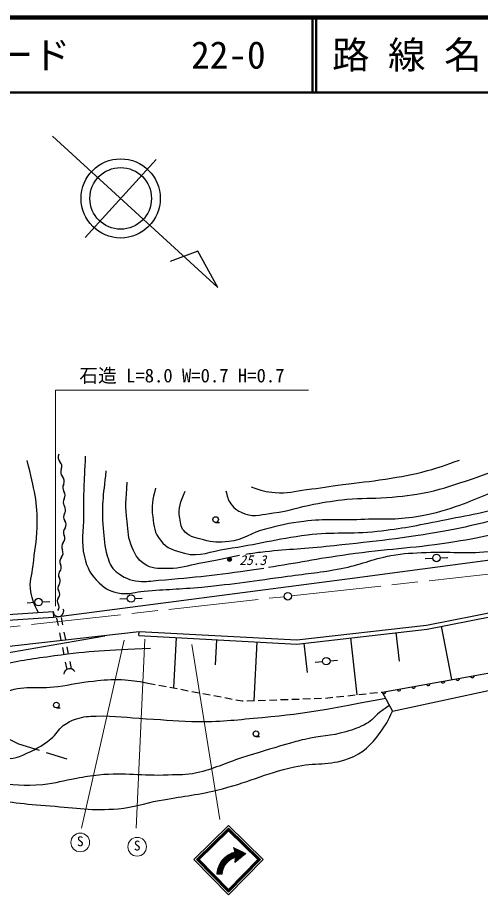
# Model space of a CAD drawing. Units: millimetres, scale not verified. Extents: x 40000 to 680000, y 20000 to 380000.
# Drawn here: x 138302 to 200232, y 262916 to 380000 of the extents above; entities that cross this region are included whole.
import ezdxf
from ezdxf.enums import TextEntityAlignment as Align

# ---------------------------------------------------------------- set-up
doc = ezdxf.new("R2010")
doc.units = ezdxf.units.MM
doc.header["$LTSCALE"] = 1000
doc.header["$PDMODE"] = 32
doc.header["$PDSIZE"] = 500
doc.linetypes.add('CHAIN', pattern=[18.5, 12, -1.5, 3.5, -1.5])
for name, color, linetype, lineweight in [('M-BGD', 7, 'Continuous', 25), ('M-BMK', 2, 'CHAIN', 13), ('M-BMK-SRVR', 3, 'Continuous', 25), ('M-STR-HTXT', 7, 'Continuous', 13), ('M-TTL', 2, 'Continuous', 140), ('M-TTL-LINE', 7, 'Continuous', 50)]:
    doc.layers.add(name, color=color, linetype=linetype, lineweight=lineweight)
doc.layers.add('M-TTL-TXT', color=7, linetype='Continuous')
doc.styles.add('ＭＳ ゴシック', font='')
doc.styles.get('ＭＳ ゴシック').set_extended_font_data('MS Gothic')

msp = doc.modelspace()

# ---------------------------------------------------------------- linework, layer by layer
at = {"layer": 'M-BGD'}
for p, q in [((142989, 364161), (165117, 343904)), ((156867, 361027), (147334, 350613)), ((162404, 348781), (158719, 347369)), ((165117, 343904), (162404, 348781)), ((164804, 312521), (165304, 312521)), ((182756, 305000), (202208, 307591)), ((192848, 307694), (193847, 307740)), ((194846, 307786), (195845, 307833)), ((143121, 299850), (182756, 305000)), ((151992, 302304), (152992, 302328)), ((153992, 302351), (154991, 302375)), ((213443, 302748), (193019, 298756)), ((139615, 301770), (140613, 301835)), ((141610, 301900), (142608, 301965)), ((121935, 299234), (143072, 300602)), ((131324, 299086), (143121, 299850)), ((143072, 300602), (143121, 299850)), ((144369, 298810), (144175, 299791)), ((143765, 298755), (143571, 299736)), ((193019, 298756), (175666, 296760)), ((194957, 298625), (196350, 291502)), ((154577, 297886), (129648, 295070)), ((144153, 296793), (143959, 297774)), ((144757, 296848), (144563, 297829)), ((154550, 297386), (154577, 297886)), ((175666, 296760), (154577, 297886)), ((188902, 297779), (189339, 293981)), ((126878, 293302), (149977, 297366)), ((159543, 297120), (159183, 290385)), ((164931, 296832), (164751, 293465)), ((170318, 296544), (169900, 288705)), ((176585, 296362), (177034, 292462)), ((182825, 297080), (183699, 289483)), ((144541, 294831), (144347, 295812)), ((145145, 294886), (144951, 295867)), ((145533, 292924), (145339, 293905)), ((178113, 293847), (179110, 293928)), ((180106, 294009), (181103, 294089)), ((144929, 292869), (144735, 293850)), ((187090, 289846), (203513, 292782)), ((155713, 291039), (156695, 290854)), ((157187, 290761), (158169, 290576)), ((158661, 290484), (159644, 290299)), ((188467, 287277), (204064, 290672)), ((160135, 290206), (161118, 290021)), ((161609, 289928), (162592, 289743)), ((163083, 289651), (164066, 289465)), ((164557, 289373), (165540, 289188)), ((180975, 289191), (181969, 289298)), ((182466, 289351), (183460, 289457)), ((183958, 289511), (184952, 289617)), ((185449, 289671), (186443, 289777)), ((186941, 289830), (187090, 289846)), ((187090, 289846), (188467, 287277)), ((166031, 289095), (167014, 288910)), ((167505, 288817), (168374, 288654)), ((168374, 288654), (168490, 288658)), ((168990, 288674), (169989, 288708)), ((170489, 288724), (171488, 288757)), ((171988, 288774), (172987, 288807)), ((173487, 288824), (174487, 288857)), ((174986, 288874), (175986, 288907)), ((176485, 288924), (177485, 288957)), ((177985, 288974), (178984, 289007)), ((179483, 289031), (180478, 289138)), ((143503, 287726), (144003, 287726)), ((135866, 284197), (138439, 282936)), ((170193, 283885), (170693, 283885)), ((138439, 282936), (141187, 282069)), ((142141, 281769), (144889, 280902))]:
    msp.add_line(p, q, dxfattribs=at)
msp.add_lwpolyline([(154550, 297386), (175681, 296258), (193095, 298261), (213498, 302250), (218831, 302397)], dxfattribs=at)
for centre, radius in [((152100, 355820), 5294), ((152100, 355820), 4118), ((164804, 312896), 375), ((194346, 307763), 500), ((166668, 307544), 100), ((166668, 307544), 80), ((166668, 307544), 60), ((166668, 307544), 40), ((166668, 307544), 20), ((166668, 307544), 20), ((141112, 301868), 500), ((153492, 302339), 500), ((179608, 293968), 500), ((143503, 288101), 375), ((170193, 284260), 375)]:
    msp.add_circle(centre, radius, dxfattribs=at)
for centre, radius, start, end in [((144658, 321245), 918, 156.24802, 222.67663), ((143308, 320000), 918, 336.24802, 42.67663), ((144989, 319261), 918, 156.24802, 222.67663), ((143639, 318016), 918, 336.24802, 42.67663), ((145224, 317177), 880, 147.798, 215.70881), ((143795, 316151), 880, 327.798, 35.70881), ((145284, 315213), 880, 147.798, 215.70881), ((143855, 314186), 880, 327.798, 35.70881), ((145344, 313249), 880, 147.798, 215.70881), ((143915, 312222), 880, 327.798, 35.70881), ((145319, 311178), 875, 138.89198, 207.00341), ((143760, 310384), 875, 318.89198, 27.00341), ((145078, 309234), 875, 138.89198, 207.00341), ((143520, 308440), 875, 318.89198, 27.00341), ((143279, 306495), 875, 318.89198, 27.00341), ((144838, 307290), 875, 138.89198, 207.00341), ((144463, 305464), 695, 138.99259, 215.68141), ((143333, 304653), 695, 318.99259, 35.68141), ((144383, 303740), 695, 138.99259, 215.68141), ((143253, 302929), 695, 318.99259, 35.68141), ((144303, 302016), 695, 138.99259, 215.68141), ((143777, 300647), 707, 183.61732, 23.18652), ((143173, 301205), 695, 318.99259, 35.68141), ((145298, 292153), 806, 32.55183, 173.23566), ((197181, 291650), 250, 190.13575, 10.13575), ((199149, 292002), 250, 190.13575, 10.13575), ((191274, 290594), 250, 190.13575, 10.13575), ((193243, 290946), 250, 190.13575, 10.13575), ((195212, 291298), 250, 190.13575, 10.13575), ((187337, 289890), 250, 190.13575, 10.13575), ((189305, 290242), 250, 190.13575, 10.13575)]:
    msp.add_arc(centre, radius, start, end, dxfattribs=at)
for points, knots in [([(147366, 321374), (147187, 317570), (147116, 316539), (147125, 313437), (147131, 311275), (146759, 310011), (147245, 307905), (147598, 306377), (148117, 305521), (149230, 304417), (150132, 303521), (150916, 303201), (152176, 303034), (153369, 302876), (154044, 303235), (155243, 303335), (158247, 303583), (159940, 303589), (162940, 303876), (167441, 304307), (169945, 304714), (174425, 305319), (177223, 305697), (178806, 305822), (181581, 306341), (184230, 306837), (185606, 307595), (188256, 308085), (190087, 308424), (191147, 308396), (193006, 308506), (196219, 308696), (198047, 308257), (201244, 308626), (203551, 308892), (204795, 309344), (207077, 309769), (209188, 310162), (210342, 310763), (212489, 310731), (214774, 310697), (215941, 309801), (218202, 309468), (220442, 309138), (221723, 309173), (223974, 308927), (227554, 308536), (229652, 308714), (233115, 307724), (234823, 307236), (235678, 306662), (237264, 305860), (238198, 305388), (238513, 305226), (239629, 304601)], [0, 0, 0, 0, 1, 1, 1, 2, 2, 2, 3, 3, 3, 4, 4, 4, 5, 5, 5, 6, 6, 6, 7, 7, 7, 8, 8, 8, 9, 9, 9, 10, 10, 10, 11, 11, 11, 12, 12, 12, 13, 13, 13, 14, 14, 14, 15, 15, 15, 16, 16, 16, 17, 17, 17, 18, 18, 18, 18]), ([(166187, 316744), (166327, 315986), (166432, 315598), (166849, 315000), (167359, 314268), (167873, 313981), (168713, 313677), (170127, 313165), (171067, 313627), (172561, 313798), (174685, 314040), (175812, 314549), (177913, 314940), (179641, 315261), (180614, 315428), (182363, 315602), (184422, 315806), (185593, 315668), (187654, 315842), (189826, 316025), (191055, 316110), (193187, 316564), (195512, 317059), (196754, 317584), (199019, 318308), (201192, 319001), (202345, 319598), (204552, 320172), (207160, 320850), (208651, 321409), (211347, 321374), (213723, 321344), (214994, 320691), (217300, 320112), (219390, 319586), (220468, 318915), (222591, 318548), (225469, 318051), (227138, 318248), (230048, 318007), (232540, 317800), (234002, 318038), (236422, 317406), (238588, 316839), (239599, 315953), (241653, 315060), (244154, 313974), (245463, 313094), (248088, 312354), (251042, 311522), (252782, 311307), (255845, 311092), (257977, 310941), (259193, 310909), (261317, 311152), (263550, 311407), (264775, 311745), (266969, 312234), (268860, 312656), (269879, 313064), (271780, 313437), (274153, 313903), (275533, 313850), (277913, 314279), (280212, 314693), (281623, 314628), (283746, 315602), (285222, 316278), (285828, 316651), (287294, 317766)], [0, 0, 0, 0, 1, 1, 1, 2, 2, 2, 3, 3, 3, 4, 4, 4, 5, 5, 5, 6, 6, 6, 7, 7, 7, 8, 8, 8, 9, 9, 9, 10, 10, 10, 11, 11, 11, 12, 12, 12, 13, 13, 13, 14, 14, 14, 15, 15, 15, 16, 16, 16, 17, 17, 17, 18, 18, 18, 19, 19, 19, 20, 20, 20, 21, 21, 21, 22, 22, 22, 23, 23, 23, 23]), ([(169575, 317264), (170936, 316777), (171483, 316626), (172753, 316492), (174401, 316317), (175329, 316710), (176975, 316900), (178879, 317120), (179934, 317327), (181834, 317581), (184049, 317878), (185304, 317943), (187509, 318308), (189722, 318674), (190977, 318844), (193139, 319443), (194831, 319912), (195428, 320113), (197407, 320850)], [0, 0, 0, 0, 1, 1, 1, 2, 2, 2, 3, 3, 3, 4, 4, 4, 5, 5, 5, 6, 6, 6, 6]), ([(141106, 300475), (140513, 301581), (140284, 302090), (140090, 303214), (139853, 304585), (140254, 305378), (140390, 306762), (140585, 308737), (140872, 309830), (140932, 311813), (141038, 315349), (140530, 316785), (139609, 320773)], [0, 0, 0, 0, 1, 1, 1, 2, 2, 2, 3, 3, 3, 4, 4, 4, 4]), ([(150132, 319390), (149752, 315893), (149496, 314727), (149771, 311753), (149906, 310288), (149856, 309424), (150312, 308025), (150606, 307125), (150768, 306503), (151515, 305920), (152519, 305137), (153253, 304778), (154521, 304657), (155551, 304560), (156136, 304694), (157167, 304778), (162162, 305185), (164956, 305503), (169915, 306221), (170379, 306288), (170823, 306354), (171252, 306420)], [0, 0, 0, 0, 1, 1, 1, 2, 2, 2, 3, 3, 3, 4, 4, 4, 5, 5, 5, 6, 6, 6, 7, 7, 7, 7]), ([(227159, 315923), (226222, 315975), (225285, 316043), (224095, 316203), (221648, 316532), (220303, 316896), (217901, 317466), (215845, 317954), (214762, 318550), (212670, 318849), (211274, 319048), (210461, 319145), (209062, 318969), (207211, 318736), (206252, 318201), (204492, 317586), (201465, 316529), (199890, 315612), (196855, 314579), (194881, 313907), (193741, 313591), (191683, 313256), (188805, 312789), (187140, 313012), (184227, 312896), (181245, 312776), (179555, 312998), (176590, 312655), (174568, 312421), (173453, 312132), (171479, 311633), (169506, 311134), (168570, 310181), (166548, 309949), (165238, 309799), (164453, 309843), (163181, 310190), (162175, 310464), (161469, 310492), (160715, 311212), (160150, 311751), (160151, 312311), (159994, 313076), (159705, 314484), (160161, 315257), (160715, 316684)], [0, 0, 0, 0, 1, 1, 1, 2, 2, 2, 3, 3, 3, 4, 4, 4, 5, 5, 5, 6, 6, 6, 7, 7, 7, 8, 8, 8, 9, 9, 9, 10, 10, 10, 11, 11, 11, 12, 12, 12, 13, 13, 13, 14, 14, 14, 15, 15, 15, 15]), ([(167975, 308070), (166242, 307747), (164737, 307374), (162579, 307003), (161008, 306732), (160145, 306318), (158550, 306341), (157388, 306358), (156628, 306213), (155604, 306762), (154530, 307338), (154101, 308049), (153619, 309167), (153071, 310441), (153125, 311279), (152958, 312655), (152712, 314684), (152814, 315482), (152958, 317887)], [0, 0, 0, 0, 1, 1, 1, 2, 2, 2, 3, 3, 3, 4, 4, 4, 5, 5, 5, 6, 6, 6, 6]), ([(156746, 317105), (156379, 315471), (156177, 314752), (156386, 313256), (156563, 311984), (156609, 311136), (157408, 310130), (158303, 309002), (159262, 308749), (160655, 308386), (162781, 307831), (164071, 308688), (166247, 308987), (170497, 309572), (172812, 310338), (177071, 310851), (180690, 311287), (182768, 310939), (186392, 311332), (189778, 311700), (191652, 312105), (194991, 312775), (198745, 313529), (200890, 313821), (204552, 314940), (207075, 315712), (208238, 317103), (210866, 317345), (213567, 317594), (215001, 316440), (217661, 315902), (220848, 315257), (222607, 314704), (225839, 314339), (229601, 313913), (231809, 314610), (235520, 313858), (237597, 313437), (238630, 312726), (240571, 311873), (242658, 310957), (243658, 310060), (245803, 309288), (248665, 308257), (250351, 307775), (253379, 307484), (256138, 307218), (257720, 307292), (260475, 307604), (263331, 307927), (264905, 308338), (267691, 309047), (270232, 309694), (271457, 310880), (274065, 311152), (275493, 311301), (276109, 311337), (277740, 311201)], [0, 0, 0, 0, 1, 1, 1, 2, 2, 2, 3, 3, 3, 4, 4, 4, 5, 5, 5, 6, 6, 6, 7, 7, 7, 8, 8, 8, 9, 9, 9, 10, 10, 10, 11, 11, 11, 12, 12, 12, 13, 13, 13, 14, 14, 14, 15, 15, 15, 16, 16, 16, 17, 17, 17, 18, 18, 18, 19, 19, 19, 19]), ([(258173, 306063), (255319, 305950), (253211, 306005), (249952, 306341), (247716, 306572), (246424, 306690), (244299, 307424), (242601, 308010), (241770, 308631), (240150, 309408), (238341, 310275), (237457, 311108), (235520, 311633), (232677, 312403), (230935, 311948), (228003, 312234), (225344, 312494), (223841, 312564), (221208, 313016), (219496, 313310), (218571, 313645), (216879, 314038), (214626, 314561), (213418, 315285), (211106, 315361), (208781, 315438), (207646, 314259), (205394, 313677), (201218, 312598), (198877, 311965), (194630, 311212), (188801, 310178), (185481, 309935), (179597, 309288), (176175, 308911), (174236, 308917), (170817, 308506), (170090, 308418), (169437, 308323), (168825, 308220)], [0, 0, 0, 0, 1, 1, 1, 2, 2, 2, 3, 3, 3, 4, 4, 4, 5, 5, 5, 6, 6, 6, 7, 7, 7, 8, 8, 8, 9, 9, 9, 10, 10, 10, 11, 11, 11, 12, 12, 12, 13, 13, 13, 13]), ([(171856, 306514), (175661, 307114), (178281, 307667), (182543, 308265), (187788, 309001), (190775, 309046), (196013, 309829), (200368, 310480), (202746, 311198), (207077, 311994), (209257, 312394), (210453, 312965), (212670, 312956), (215177, 312945), (216409, 311786), (218863, 311272), (221146, 310794), (222441, 310596), (224756, 310310), (228011, 309908), (229952, 310396), (233115, 309528), (235244, 308944), (236041, 307689), (238045, 306762), (240497, 305628), (241525, 305392), (244599, 304557)], [0, 0, 0, 0, 1, 1, 1, 2, 2, 2, 3, 3, 3, 4, 4, 4, 5, 5, 5, 6, 6, 6, 7, 7, 7, 8, 8, 8, 9, 9, 9, 9]), ([(117890, 286176), (118633, 286400), (119405, 286683), (120298, 287002), (122306, 287719), (123265, 288505), (125161, 289479), (127028, 290440), (127967, 291217), (129932, 291957), (132217, 292817), (133593, 293034), (135987, 293516), (138800, 294083), (140393, 294317), (143235, 294709), (148220, 295397), (149970, 295405), (156080, 295718)], [0, 0, 0, 0, 1, 1, 1, 2, 2, 2, 3, 3, 3, 4, 4, 4, 5, 5, 5, 6, 6, 6, 6]), ([(94976, 276176), (97940, 277622), (98912, 278099), (101581, 278928), (104206, 279743), (105785, 279775), (108463, 280396), (110765, 280931), (112002, 281480), (114334, 281864), (116957, 282296), (118513, 281822), (121124, 282323), (123517, 282783), (124861, 283167), (127087, 284158), (129447, 285208), (130671, 286010), (132867, 287369), (134296, 288253), (134904, 289088), (136446, 289755), (139061, 290885), (140870, 290199), (143694, 290580), (145562, 290833), (146587, 291139), (148465, 291314), (149929, 291451), (150757, 291566), (152226, 291498), (153598, 291434), (154118, 291343), (155713, 291039)], [0, 0, 0, 0, 1, 1, 1, 2, 2, 2, 3, 3, 3, 4, 4, 4, 5, 5, 5, 6, 6, 6, 7, 7, 7, 8, 8, 8, 9, 9, 9, 10, 10, 10, 11, 11, 11, 11]), ([(102407, 272598), (106589, 274195), (107699, 274610), (111123, 275809), (115038, 277179), (117272, 277825), (121215, 279112), (122648, 279579), (123404, 280025), (124885, 280305), (126822, 280670), (127962, 280220), (129932, 280305), (132123, 280398), (133355, 280464), (135528, 280763), (136900, 280953), (137742, 280859), (139015, 281406), (140579, 282077), (141443, 282548), (142776, 283608), (143511, 284191), (143674, 284792), (144428, 285351), (145046, 285809), (145433, 286052), (146171, 286268), (147178, 286563), (147783, 286603), (148832, 286635), (151450, 286715), (152913, 286409), (155529, 286268), (158288, 286120), (159831, 285914), (162594, 285901), (165898, 285886), (167744, 286155), (171035, 286452), (177536, 287038), (179756, 287580), (187549, 289021)], [0, 0, 0, 0, 1, 1, 1, 2, 2, 2, 3, 3, 3, 4, 4, 4, 5, 5, 5, 6, 6, 6, 7, 7, 7, 8, 8, 8, 9, 9, 9, 10, 10, 10, 11, 11, 11, 12, 12, 12, 13, 13, 13, 14, 14, 14, 14]), ([(188047, 288062), (187405, 287614), (187230, 287485), (186723, 287094), (186019, 286550), (185762, 286051), (184980, 285626), (183963, 285073), (183337, 284859), (182228, 284525), (180135, 283895), (178848, 284030), (176723, 283516), (175785, 283289), (175264, 283142), (174338, 282874), (171963, 282187), (170638, 281786), (168282, 281039), (165906, 280285), (164658, 279573), (162227, 279020), (160790, 278693), (159936, 278819), (158465, 278745), (154850, 278563), (152800, 279104), (149199, 278745), (148008, 278626), (147350, 278486), (146171, 278286), (144411, 277988), (143450, 277651), (141675, 277460), (139145, 277189), (137706, 277516), (135161, 277552), (132617, 277588), (131170, 277972), (128647, 277644), (125357, 277216), (123474, 277042), (120298, 276084), (117972, 275383), (116752, 274744), (114518, 273791), (112011, 272721), (111193, 272315), (108187, 270855)], [0, 0, 0, 0, 1, 1, 1, 2, 2, 2, 3, 3, 3, 4, 4, 4, 5, 5, 5, 6, 6, 6, 7, 7, 7, 8, 8, 8, 9, 9, 9, 10, 10, 10, 11, 11, 11, 12, 12, 12, 13, 13, 13, 14, 14, 14, 15, 15, 15, 16, 16, 16, 16]), ([(110664, 269111), (113139, 271127), (114080, 272056), (116720, 273057), (118548, 273750), (119682, 273787), (121582, 274249), (123660, 274755), (124775, 275328), (126904, 275534), (129508, 275785), (130989, 275585), (133601, 275442), (137159, 275248), (139130, 274853), (142684, 274616), (146227, 274380), (148231, 273930), (151768, 274249), (153951, 274447), (155118, 274942), (157272, 275350), (160277, 275920), (162006, 276014), (164979, 276726), (169092, 277712), (171222, 278914), (175347, 279846), (178140, 280477), (179907, 279958), (182595, 280947), (184602, 281685), (185539, 282718), (186815, 284433), (187582, 285464), (187884, 285954), (188467, 287277)], [0, 0, 0, 0, 1, 1, 1, 2, 2, 2, 3, 3, 3, 4, 4, 4, 5, 5, 5, 6, 6, 6, 7, 7, 7, 8, 8, 8, 9, 9, 9, 10, 10, 10, 11, 11, 11, 12, 12, 12, 12])]:
    msp.add_open_spline(points, degree=3, knots=knots, dxfattribs=at)
msp.add_point((166668, 307544), dxfattribs=at)
at = {"layer": 'M-BMK'}
for p, q in [((174959, 302697), (207503, 306279)), ((121774, 296844), (173965, 302588))]:
    msp.add_line(p, q, dxfattribs=at)
at = {"layer": 'M-BMK-SRVR'}
msp.add_circle((174462, 302643), 500, dxfattribs=at)
at = {"layer": 'M-STR-HTXT'}
for p, q in [((143366, 301304), (143366, 330178)), ((143366, 330178), (177224, 330178)), ((152586, 296781), (146840, 271643)), ((155315, 296925), (154166, 271643)), ((161635, 296206), (165370, 272792)), ((167893, 268729), (164982, 265704)), ((167845, 268752), (164993, 265787)), ((167798, 268774), (165007, 265874)), ((167750, 268797), (165024, 265963)), ((167337, 268439), (165044, 266057)), ((167240, 268411), (165069, 266154)), ((167139, 268378), (165098, 266256)), ((167032, 268339), (165133, 266365)), ((166918, 268293), (165175, 266480)), ((166795, 268237), (165226, 266606)), ((166659, 268167), (165290, 266744)), ((167941, 268707), (166472, 267180)), ((167989, 268684), (166768, 267416)), ((168036, 268662), (166941, 267523)), ((168084, 268639), (167082, 267598)), ((167225, 269044), (167192, 269010)), ((168132, 268617), (167206, 267654)), ((167272, 269021), (167210, 268956)), ((167320, 268999), (167228, 268903)), ((167368, 268976), (167246, 268850)), ((167416, 268954), (167264, 268796)), ((167463, 268931), (167282, 268743)), ((167511, 268909), (167300, 268690)), ((167559, 268887), (167318, 268636)), ((168180, 268594), (167318, 267699)), ((167607, 268864), (167336, 268583)), ((167654, 268842), (167354, 268530)), ((168610, 268392), (167371, 267105)), ((167702, 268819), (167372, 268476)), ((168562, 268415), (167382, 267188)), ((168514, 268437), (167392, 267271)), ((168466, 268460), (167403, 267354)), ((168419, 268482), (167414, 267438)), ((168228, 268572), (167422, 267734)), ((168371, 268504), (167424, 267521)), ((168323, 268527), (167435, 267604)), ((168275, 268549), (167446, 267687)), ((168657, 268370), (167577, 267246)), ((168705, 268347), (167884, 267494)), ((168753, 268325), (168192, 267741)), ((168801, 268302), (168499, 267989)), ((166267, 266967), (164974, 265623)), ((166503, 268078), (165373, 266903)), ((166312, 267951), (165493, 267099)), ((166044, 266663), (164967, 265544)), ((165943, 266485), (165010, 265516)), ((165874, 266342), (165079, 265516)), ((165822, 266216), (165148, 265516)), ((165782, 266102), (165218, 265516)), ((165751, 265997), (165287, 265516)), ((165725, 265899), (165357, 265516)), ((165705, 265806), (165426, 265516)), ((164965, 265516), (165665, 265516)), ((165689, 265717), (165495, 265516)), ((165677, 265633), (165565, 265516)), ((165668, 265551), (165634, 265516))]:
    msp.add_line(p, q, dxfattribs=at)
for points in [[(161891, 267457), (166519, 271992), (171146, 267457), (166519, 262737)], [(170792, 267454), (166519, 271642), (162244, 267454), (166519, 263094)], [(170721, 267453), (166519, 271572), (162315, 267453), (166519, 263165)], [(170651, 267452), (166519, 271502), (162386, 267452), (166519, 263237)], [(170580, 267452), (166519, 271432), (162456, 267452), (166519, 263308)], [(170509, 267451), (166519, 271362), (162527, 267451), (166519, 263380)], [(170431, 267457), (166519, 271292), (162605, 267457), (166519, 263451)]]:
    msp.add_lwpolyline(points, close=True, dxfattribs=at)
msp.add_lwpolyline([(167381, 268451), (167172, 269069), (168856, 268276), (167368, 267078), (167453, 267744)], dxfattribs=at)
for centre in [(146696, 269739), (154309, 269164)]:
    msp.add_circle(centre, 1250, dxfattribs=at)
for centre, radius, start, end in [((168194, 265321), 3234, 104.55286, 176.54304), ((168194, 265321), 3234, 104.55286, 176.54304), ((168196, 265317), 2539, 107.02651, 175.50279)]:
    msp.add_arc(centre, radius, start, end, dxfattribs=at)
at = {"layer": 'M-TTL'}
msp.add_line((680000, 380000), (40000, 380000), dxfattribs=at)
at = {"layer": 'M-TTL-LINE'}
for p, q in [((177750, 380000), (177750, 370000)), ((178250, 380000), (178250, 370000)), ((40000, 370000), (680000, 370000))]:
    msp.add_line(p, q, dxfattribs=at)

# ---------------------------------------------------------------- texts
at = {"layer": 'M-BGD', "style": 'ＭＳ ゴシック', "oblique": 15}
msp.add_text('25.3', height=1320, dxfattribs=at).set_placement((169775, 306420), align=Align.BOTTOM_CENTER)
at = {"layer": 'M-STR-HTXT', "style": 'ＭＳ ゴシック'}
for s, height, p in [('石造 L=8.0 W=0.7 H=0.7', 1833, (160295, 330678)), ('S', 1320, (146696, 268839)), ('S', 1320, (154309, 268264))]:
    msp.add_text(s, height=height, dxfattribs=at).set_placement(p, align=Align.BOTTOM_CENTER)
at = {"layer": 'M-TTL-TXT', "style": 'ＭＳ ゴシック'}
for s, p in [('図面コード', (120380, 375000)), ('路 線 名', (180380, 375000)), ('22-0', (161521, 375000))]:
    msp.add_text(s, height=3666, dxfattribs=at).set_placement(p, align=Align.MIDDLE_LEFT)

doc.saveas('drawing.dxf')
